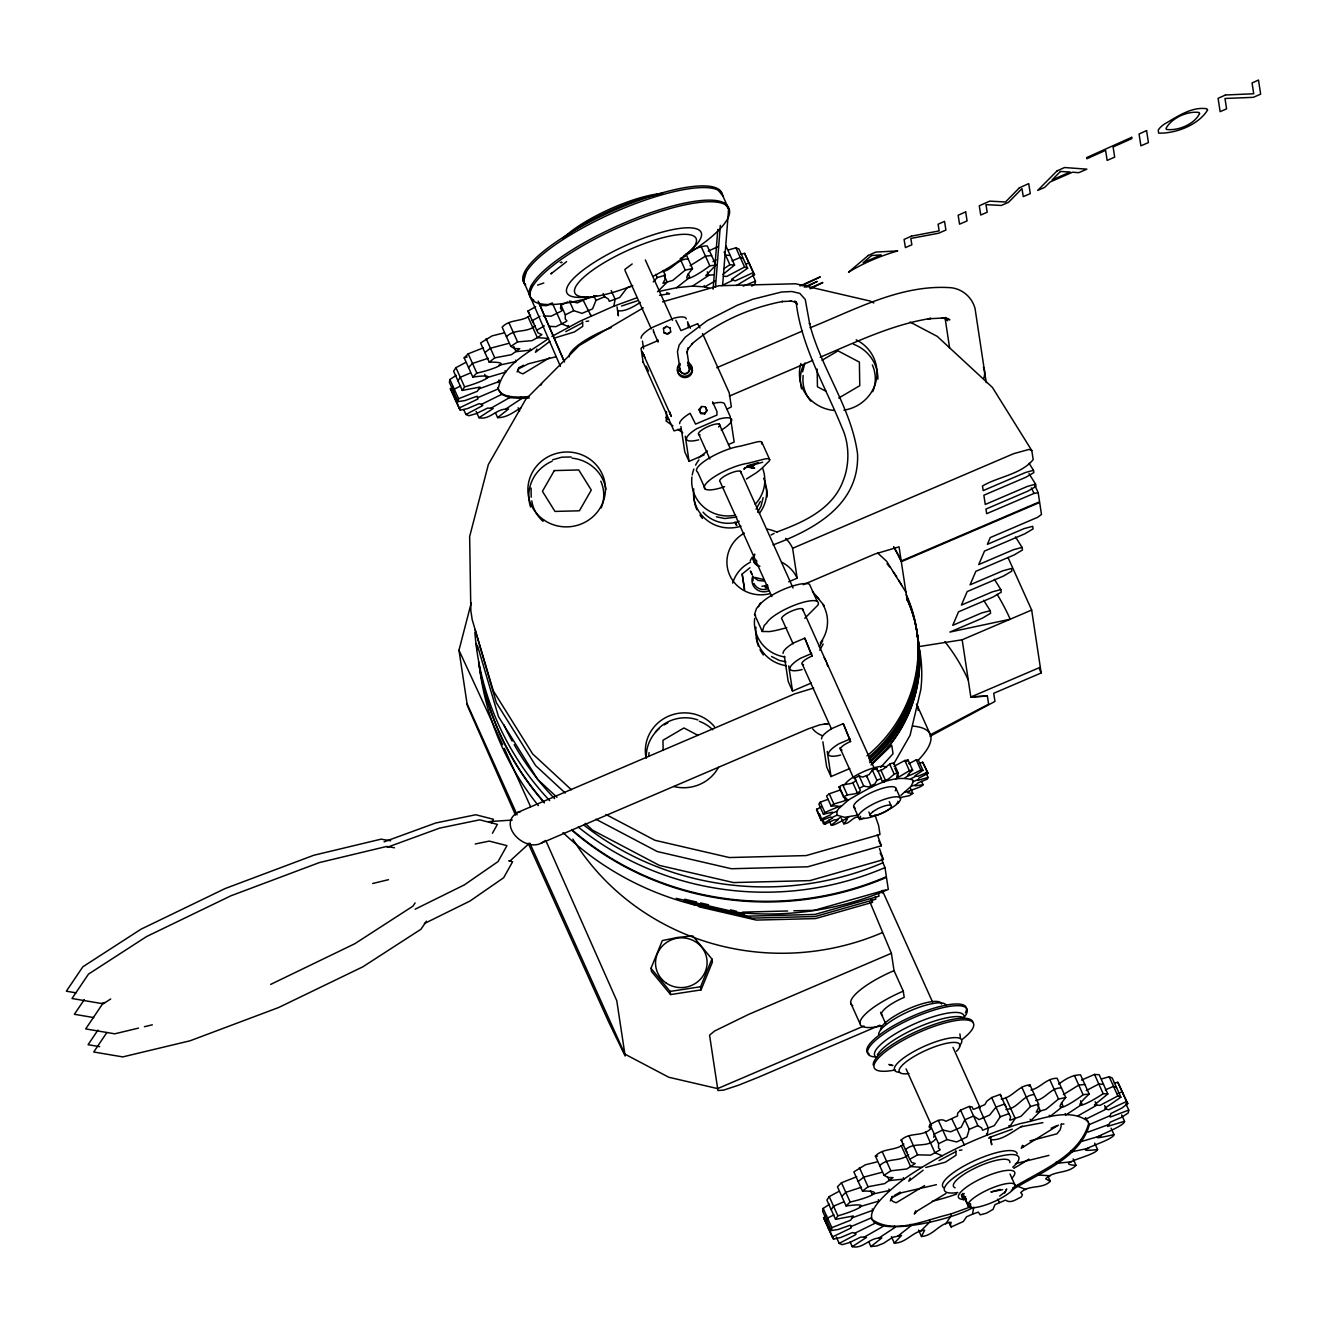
<?xml version="1.0" encoding="UTF-8"?>
<svg xmlns="http://www.w3.org/2000/svg" width="1327" height="1327" viewBox="0 0 1327 1327"><rect width="100%" height="100%" fill="white"/><g stroke="black" fill="none" stroke-linecap="round" stroke-linejoin="round"><path stroke-width="1.5" d="M453.287 386.655L450.367 388.844L459.026 408.069L477.82 399.062L477.405 396.391L476.343 396.458L464.914 400.572L458.047 401.617L449.389 382.392L449.919 379.505L456.256 375.325M477.372 397.835L498.206 388.911C502.684 364.228 530.137 351.987 548.582 338.402L537.369 337.655L531.994 340.657L517.58 341.902L510.779 346.38L502.137 327.155C509.983 318.712 522.307 322.229 530.601 315.096M663.168 270.409L665.341 275.203L665.026 279.4L662.953 283.265L672.739 280.412L685.246 270.127L692.495 268.585L686.009 254.17M826.555 1215.582L823.636 1217.771L832.294 1236.996L851.088 1227.973L850.69 1225.319L849.612 1225.385L838.183 1229.482L831.316 1230.527L822.657 1211.319L823.188 1208.433L829.524 1204.253M918.583 1230.079L921.469 1236.482C933.677 1235.835 939.118 1222.88 951.177 1222.366L950.232 1225.418L951.194 1226.977L963.302 1221.537L966.57 1216.776L972.492 1214.188L973.769 1207.288C936.829 1227.458 813.551 1248.16 904.002 1179.073C939.466 1154.44 979.193 1136.177 1020.413 1123.538C1041.595 1119.54 1069.048 1106.917 1088.306 1121.531M1023.299 1146.81L1023.316 1145.748M1001.205 1099.038C1012.717 1097.711 1018.041 1085.569 1029.951 1084.905L1038.61 1104.13L1038.311 1108.327L1036.221 1112.175L1046.008 1109.339L1058.515 1099.055L1065.763 1097.512L1057.121 1078.287C1046.522 1078.005 1040.451 1087.991 1030.979 1090.031M1114.232 1083.114L1117.848 1082.301L1127.784 1103.616L1121.945 1108.012L1110.749 1113.602L1110.185 1117.069L1128.763 1110.085L1125.877 1103.682M713.113 289.203L717.807 229.405M715.485 287.213L720.329 225.341M722.634 285.172L728.639 208.803L722.983 196.23L718.488 190.292M672.938 425.851L666.403 421.24L666.436 411.635M666.403 421.24L666.867 417.325M567.74 301.876L561.006 305.193L560.492 308.428L562.184 310.352L561.371 311.115L551.169 316.174L543.39 315.992M933.777 1137.355L934.274 1134.121L942.684 1129.957L950.596 1131.798L961.13 1127.27L964.895 1119.739L973.587 1116.024L979.027 1119.606L989.577 1115.111L995.996 1107.149L1004.556 1104.031L1005.916 1106.469M449.919 379.505L458.578 398.73L458.047 401.617M752.608 274.755L755.494 281.158L754.963 284.028L751.795 286.134M823.188 1208.433L831.847 1227.657L831.316 1230.527M1128.763 1110.085L1128.232 1112.955L1121.912 1117.135L1110.301 1122.161L1107.564 1126.424L1124.533 1121.282L1121.647 1114.862M453.718 391.996L454.249 389.126L460.635 385.991M551.883 336.461L579.866 321.25L613.837 306.172L615.114 299.272L611.166 290.513M826.986 1220.923L827.517 1218.053L833.903 1214.918M893.983 766.359L904.815 760.487L908.083 760.056L912.661 770.207C908.647 768.847 891.694 784.589 898.279 773.044L893.701 762.892C887.099 763.506 884.346 771.219 877.379 771.004L876.765 768.383L872.353 770.108L869.135 774.553L862.766 777.091L859.133 775.93L854.853 778.053L855.832 780.508C851.304 785.816 843.889 782.548 839.012 786.994L843.574 797.162C855.135 800.811 832.892 802.138 831.133 806.152L826.555 796.001L829.259 793.795L840.704 789.847L845.282 799.999L848.766 799.717C867.51 789.233 890.782 773.608 912.677 779.878L913.225 781.586L911.168 786.247L900.9 795.354M854.853 778.053L860.41 790.66C855.882 795.968 848.451 792.717 843.574 797.162M821.413 806.584L816.503 809.702L821.264 820.468L830.586 817.017L832.543 818.062L823.47 823.553L819.456 813.833M816.686 808.956L821.264 820.468M828.081 799.318L820.268 802.172L818.842 804.062L823.403 814.214L832.493 812.157L830.569 814.828L821.247 819.107M848.766 799.717L838.498 808.807L836.955 811.328L836.972 815.193L844.586 817.316L857.624 815.143M919.379 763.44L922.713 762.212L928.021 773.409L919.064 778.004L918.151 780.326L928.054 777.456L925.765 772.38M928.054 777.456L927.341 779.098L917.919 782.947L915.016 785.899L923.061 784.705L921.535 781.321M893.419 764.037L893.701 762.892M763.125 497.658L761.018 506.134L757.617 512.272M525.94 272.715L523.684 281.54L560.409 366.368M529.34 294.113L531.596 285.272M968.212 1206.409L970.667 1205.347L970.402 1203.572L967.947 1204.634L968.212 1203.572A25.877 6.668 -24.2 0 1 1004.157 1184.099A25.877 6.668 -24.2 0 1 1005.849 1195.312A25.877 6.668 -24.2 0 1 968.743 1207.106L964.845 1198.944M515.523 815.11L467.336 705.582L458.976 650.247L471.234 602.989M802.603 371.825L804.908 362.951M786.778 627.721L779.646 629.545A52.516 13.552 -24.2 0 1 769.345 631.602L762.262 631.47L754.565 614.401L756.473 608.463L759.061 605.842A28.464 7.348 -24.2 0 1 783.428 589.47A28.464 7.348 -24.2 0 1 809.487 584.245L817.183 601.347M762.262 631.47L764.17 625.531L766.757 622.927A28.464 7.348 -24.2 0 1 797.925 603.934A28.464 7.348 -24.2 0 1 817.78 605.245L804.759 618.299M465.412 362.586L455.941 367.662L453.618 371.195L462.277 390.42L480.042 387.036L477.305 391.299L458.578 398.73M498.123 382.657L498.985 379.97L499.599 381.363L479.03 388.844M517.978 370.581L519.006 367.397L517.066 371.991M838.681 1191.513L829.226 1196.589L826.903 1200.122L835.546 1219.347L853.311 1215.963L850.574 1220.226L831.847 1227.657M891.246 1199.508L892.275 1196.324L890.334 1200.902M1012.551 1188.03C1039.223 1171.16 1079.913 1156.398 1088.77 1123.173L1089.401 1124.55C1080.161 1158.355 1038.626 1173.25 1011.356 1190.352M650.993 968.328L662.322 940.578L677.45 937.459L692.794 935.917L711.919 959.006L712.383 962.158L701.054 989.909L670.583 994.57L651.474 971.48L650.993 968.328L670.118 991.418L670.583 994.57M701.054 989.909L700.573 986.757L711.919 959.006M593.783 295.622L595.956 300.433L592.572 308.843L582.039 313.371L573.745 310.651L565.335 314.814L565.219 318.911L566.911 320.852L566.098 321.615L555.897 326.674L549.511 326.359M1001.188 1095.969L1000.226 1094.427L991.667 1097.545L986.79 1101.211L984.85 1104.628L974.3 1109.107L973.106 1109.272L972.21 1106.967L969.257 1106.419L960.566 1110.135L969.224 1129.343L966.952 1136.94L956.717 1141.966L947.014 1139.578L938.604 1143.725L938.504 1147.838L940.196 1149.763L930.708 1155.12L917.571 1154.855L909.791 1159.267L911.749 1162.502L915.182 1163.53L906.872 1168.971L890.865 1170.812L884.064 1175.291L875.405 1156.082C883.251 1147.639 895.576 1151.156 903.869 1144.023M712.582 401.832L716.995 411.635L716.879 415.119L695.564 424.126L690.388 413.808M702.53 333.525L729.22 392.809L731.343 406.842L727.08 409.147M692.495 268.585C674.763 289.8 703.841 270.824 709.812 265.782L715.917 265.151L707.258 245.926C699.03 245.877 691.765 250.438 685.395 255.182M1065.763 1097.512C1048.031 1118.711 1077.109 1099.751 1083.097 1094.692L1089.185 1094.078L1080.526 1074.853C1072.299 1074.804 1065.05 1079.349 1058.664 1084.109M750.186 560.807L752.061 557.34M915.713 1210.738L914.32 1214.023L917.637 1210.705L946.002 1193.421M1022.503 1145.317L1021.226 1148.286L1058.515 1125.097M536.921 349.084L535.478 352.285L549.876 341.338M910.189 1178.011L908.763 1181.212L923.144 1170.248M541.051 385.095L541.665 383.835M960.566 1110.135L957.63 1113.22L957.497 1115.957L945.869 1121.315C940.71 1117.268 934.789 1122.493 929.945 1124.516L929.049 1126.855L930.741 1128.779C922.282 1137.239 909.824 1131.715 901.133 1140.059L909.791 1159.267M744.812 467.618L743.883 469.294L747.4 466.656L762.71 462.194M756.091 509.203L760.338 501.523M819.306 646.846L822.707 640.759M819.787 650.13L823.188 644.026M1004.788 1193.006L1006.695 1188.975L1004.987 1192.061L999.629 1196.075M491.454 822.823L493.445 819.273L475.73 814.745L435.687 823.005L384.067 841.849M492.433 833.256L497.393 824.382L479.677 819.837L439.635 828.114L387.252 847.273M894.398 762.693L910.073 735.34L920.805 689.692A143.532 138.307 -8.6 0 0 919.561 649.633M754.831 464.433L751.513 467.917L746.554 466.656L751.215 467.154M860.593 816.321L859.647 819.572L863.943 818.129M823.403 814.214C824.648 810.565 850.01 804.726 831.133 806.152M884.18 782.25L885.424 780.21C890.599 779.38 892.623 773.027 898.279 773.044M841.484 818.726L843.773 823.802C855.086 811.261 834.733 826.555 831.266 825.178L828.977 820.103M921.469 1236.482L924.654 1230.195C912.943 1231.025 906.407 1243.084 894.315 1243.1L891.429 1236.698M1029.055 1086.349L1029.951 1084.905M483.492 347.79L468.199 353.828L464.185 357.859L472.827 377.084C506.085 372.423 475.945 383.967 464.599 386.887L462.277 390.42M856.778 1176.717L841.467 1182.755L837.453 1186.786L846.112 1205.994C879.353 1201.35 849.214 1212.895 837.868 1215.814L835.546 1219.347M1124.533 1121.282C1124.898 1127.917 1070.358 1144.554 1113.983 1134.618L1111.097 1128.199M457.948 380.799L460.27 377.283L470.14 373.086M831.216 1209.726L833.555 1206.193L843.408 1202.013M945.703 1223.925L951.277 1215.466L950.663 1214.072C926.229 1219.447 894.912 1235.255 871.955 1219.48M1038.61 1104.13L1030.515 1106.502L1021.044 1116.272L1010.643 1120.021L1009.714 1120.005L1010.643 1116.952L1008.885 1113.652L1000.309 1116.753L994.305 1125.611L982.561 1130.256L981.665 1127.967L977.899 1125.628L969.257 1106.419M84.281 999.662L74.395 1014.292L93.736 1017.577M97.966 1030.051L88.08 1044.697L99.691 1046.655M106.906 1032.472L93.719 1051.996L122.748 1056.906L190.043 1040.799L278.67 1007.508L362.852 966.819L420.958 929.248L426.448 921.12M415.119 902.907L412.929 906.159L354.807 943.729L270.642 984.418M715.917 265.151L705.782 275.552L713.113 274.822M1089.185 1094.078C1065.133 1116.057 1094.543 1099.751 1103.152 1093.664L1107.829 1093.962L1099.171 1074.737L1094.51 1074.439L1081.522 1080.078M699.163 409.446L701.485 406.427L705.334 406.808L706.876 410.225L704.67 413.941L700.822 413.56L699.163 409.446L700.822 413.56M699.279 410.143L701.585 407.107M704.67 413.941L706.876 410.225M880.846 770.058L885.424 780.21L881.957 781.155L881.344 778.534L876.931 780.259L874.825 783.942L868.604 786.961L863.711 786.082L859.415 788.205M923.061 784.705C921.751 788.188 897.201 792.733 912.827 793.364L909.576 795.636L900.751 797.444M906.723 761.565L908.083 760.056M912.661 770.207C899.938 781.139 916.26 772.38 920.838 770.025L922.945 770.34L914.933 775.831L917.869 776.345L927.291 772.38M653.282 281.921L657.247 277.592L665.341 275.203M725.902 245.827L734.561 265.035L722.933 274.473M1107.829 1093.962L1094.427 1104.927L1100.033 1105.358L1117.848 1095.969L1120.884 1097.197L1104.827 1108.294L1108.443 1109.836L1126.507 1101.526L1127.784 1103.616M551.667 273.113L550.854 273.943L566.596 261.651M503.53 333.011L492.135 335.864L480.59 342.963L489.248 362.188C518.625 361.574 485.251 371.593 476.841 373.053L472.827 377.084M876.815 1161.938L865.42 1164.791L853.858 1171.89L862.517 1191.099C891.893 1190.501 858.536 1200.52 850.126 1201.98L846.112 1205.994M1113.983 1134.618C1113.287 1141.054 1062.844 1153.71 1097.562 1149.514L1094.675 1143.111M655.422 732.04C665.209 719.483 682.874 714.54 697.803 719.947M870.976 764.999L891.761 745.26L893.038 753.719L880.697 767.305M468.514 367.463L472.512 363.449L488.22 358.273M624.967 269.364L632.199 263.957M657.528 291.758L667.166 282.104L664.014 275.104M841.782 1196.39L845.797 1192.359L861.488 1187.201M920.44 1231.356L930.078 1221.703L929.447 1220.309M935.469 1139.279C927.059 1148.436 914.253 1141.502 905.462 1149.663L907.021 1152.002M543.805 282.983L537.667 285.106M509.684 861.273L528.528 844.055M895.758 778.999L898.561 776.511L894.746 768.051M831.266 825.178L838 819.837L834.169 819.854L824.93 824.233L823.47 823.553M728.589 249.924L735.921 247.817L738.957 249.045L747.615 268.27L731.559 279.367L735.175 280.909L753.238 272.599L754.516 274.689L736.518 285.471M894.315 1243.1L901.514 1235.454L892.756 1237.278L883.566 1243.266L876.981 1245.92L870.894 1246.551L868.737 1241.74M750.004 567.707L742.158 574.044L744.414 588.773M510.779 346.38L514.727 348.603L519.769 348.702L511.376 354.707L494.772 357.842L489.248 362.188M884.064 1175.291L887.995 1177.53L893.038 1177.63L884.645 1183.634L868.04 1186.753L862.517 1191.099M1097.562 1149.514C1095.953 1155.751 1051.299 1164.078 1076.031 1165.322L1073.145 1158.902M518.923 368.657L528.345 363.814L556.278 356.681M892.192 1197.584L901.614 1192.724L936.398 1184.679M484.919 352.567L490.443 348.221L508.258 343.494M659.502 291.293L676.538 287.727L689.808 277.293L688.232 273.793M858.187 1181.494L863.711 1177.149L881.543 1172.421M897.798 1236.167L911.068 1225.733L910.438 1224.34M698.583 457.881L707.49 450.981M845.415 819.555L848.898 816.951M588.956 297.53L577.311 302.888L569.416 301.047M670.118 327.62L670.682 332.015L667.581 334.288L664.014 332.845L663.45 328.449L666.569 326.177L670.235 328.3M665.756 327.537L663.45 328.449M664.014 332.845L667.481 333.608L670.682 332.015M988.831 1138.284L991.02 1136.708M690.123 265.682L705.5 256.161L711.587 255.53M1063.391 1094.609L1078.768 1085.088L1084.856 1084.458M723.597 268.95L729.883 264.736L734.561 265.035M1076.031 1165.322C1067.555 1174.213 1053.953 1170.032 1045.693 1178.84L1050.287 1181.345C1041.595 1189.689 1029.155 1184.148 1020.695 1192.608L1022.387 1194.532L1021.475 1196.888C1016.631 1198.911 1010.71 1204.136 1005.567 1200.089L995.018 1204.617L993.044 1209.361L986.525 1213.16L980.205 1214.852L978.314 1212.115L972.492 1214.188M688.166 258.981C677.467 258.549 672.325 270.26 662.438 271.604M506.45 336.759C514.362 328.35 527.167 333.409 535.328 325.596M476.094 411.32L478.981 417.723C489.082 420.277 496.149 409.33 505.487 409.197L521.81 398.448L529.373 397.934M676.538 287.727L692.528 286.085L708.85 275.336L707.274 271.836M879.735 1165.687C887.63 1157.277 900.452 1162.336 908.597 1154.507M850.093 1241.84L852.249 1246.65C862.351 1249.205 869.417 1238.257 878.756 1238.124L895.078 1227.375L894.464 1225.999M905.08 777.755L909.128 775.101M110.705 998.982L102.162 1004.506L85.691 1028.906L114.703 1033.816L138.456 1028.126M495.469 412.813L497.625 417.623L508.556 408.981L505.487 409.197M870.894 1246.551L881.825 1237.909L878.756 1238.124M813.65 688.066L794.724 693.822L517.53 812.489C497.161 824.614 524.099 851.951 541.217 843.176L808.325 728.838L819.97 724.791L828.313 723.679L823.951 724.227M541.217 843.176L544.8 840.936M549.577 357.743L522.888 373.866L519.753 372.605A93.039 24.002 -24.2 0 1 517.961 370.664M640.377 302.374C634.057 306.437 624.934 312.011 617.619 310.717L618.399 315.826L617.038 306.869M900.237 1192.11L894.232 1195.594M924.62 1185.592L896.156 1202.793L893.021 1201.532A93.039 24.002 -24.2 0 1 891.246 1199.591M1022.221 1126.076C1013.131 1131.052 1001.736 1141.004 990.887 1139.644L991.684 1144.753L990.506 1137.023M747.615 268.27L744.58 267.042L726.748 276.431L723.431 276.298M643.28 307.864L579.169 345.567L525.724 399.344L488.369 464.5L469.642 536.572L470.836 610.669L472.196 619.676L493.229 690.737L532.658 753.918L571.406 789.764M821.977 360.314L838.034 350.859L859.382 362.105L859.763 385.693L838.78 398.017M708.253 251.151L717.691 246.739M712.981 261.651L716.033 259.86M1086.249 1090.578L1098.822 1084.043L1103.5 1084.358M773.077 544.916C814.413 529.324 859.382 504.957 857.574 454.149C851.536 407.754 820.949 368.524 809.437 323.241L809.752 324.286L805.257 299.487L799.833 293.383L791.854 291.509L781.52 292.023L752.824 299.238L737.082 305.343L707.191 320.62L685.263 337.141L679.175 345.037L677.45 351.688L680.071 370.051M836.591 819.771L841.102 817.133M896.538 803.598L898.495 802.453L897.798 801.243M908.763 763.738L916.26 759.873L918.384 760.172L922.945 770.34M527.914 316.672L537.369 337.655L541.914 334.603L538.016 332.878L527.864 311.132L535.644 306.719M544.302 325.944L536.523 330.357M539.973 316.324L532.193 320.736L533.753 323.075M463.753 409.695L465.926 414.488L468.962 415.733L476.293 413.626L487.573 408.102L490.89 408.235L509.568 397.652L521.81 398.448L521.179 397.072C513.499 396.939 503.912 397.237 498.687 390.553M714.954 281.108L704.77 286.881L692.528 286.085M836.309 1237.013L839.195 1243.416L842.23 1244.66L849.562 1242.553L860.858 1237.029L864.159 1237.162L882.837 1226.563L882.206 1225.186M1078.038 1115.808L1096.716 1105.225L1095.14 1101.725M565.766 331.634L582.586 322.726M939.035 1160.561L955.855 1151.637M519.637 367.38L523.584 365.257M930.045 736.303L994.951 701.436L993.724 693.291L1041.181 672.971L1031.66 610.038L1007.989 557.456M478.981 417.723L493.18 408.517L490.89 408.235M771.053 535.013L774.089 533.404M852.249 1246.65L866.448 1237.444L864.159 1237.162M1056.972 1125.611L1051.133 1128.199M911.118 778.65L915.978 776.113M459.026 408.069L460.303 410.176L467.552 408.55L479.163 403.624L481.386 404.387L501.573 394.418L509.568 397.652L508.938 396.259M721.938 285.587L732.952 280.146M746.471 478.981L756.506 472.661A52.516 13.552 -24.2 0 0 763.722 466.507L767.437 462.775A12.043 3.102 -24.2 0 0 763.771 459.242L747.964 463.272A28.464 7.348 -24.2 0 0 707.142 482.414A28.464 7.348 -24.2 0 0 724.658 486.644M415.135 909.211L464.4 884.86L498.023 861.605L506.964 845.631L489.248 841.102L475.232 843.989M424.408 923.542L470.023 901.016L503.646 877.744L512.587 861.787L508.656 860.775M832.294 1236.996L833.572 1239.103L840.82 1237.461L852.432 1232.551L854.654 1233.314L874.858 1223.345L874.228 1221.951M831.913 817.565L836.972 815.193M755.494 281.158L743.203 286.101M989.295 1137.504L1012.319 1129.194M465.926 414.488L482.116 405.896L482.779 405.166L481.386 404.387M839.195 1243.416L855.384 1234.823L856.048 1234.093L854.654 1233.314M777.24 531.845C803.416 522.274 832.493 509.236 843.01 481.137C849.579 465.163 849.728 444.18 841.965 427.559C825.411 386.539 801.359 346.911 796.15 302.241L797.129 304.43L794.591 301.063L796.532 302.39L790.328 300.897L791.406 301.096L781.819 301.577L782.731 301.445C749.655 307.864 717.343 322.013 691.732 344.091L692.495 343.428L687.386 349.847L688.265 347.757L686.988 352.783L686.971 351.589L689.542 368.607A4.794 4.611 -8.6 0 1 684.881 373.949A4.794 4.611 -8.6 0 1 680.054 368.856M799.949 285.919L820.285 276.845L802.022 285.769M804.245 287.146L817.2 281.44L806.219 287.047M631.337 286.317L627.041 287.843L619.709 297.513L609.292 301.329L608.396 299.039L604.631 296.717L595.956 300.433M977.899 1125.628L969.224 1129.343M810.133 288.025L822.856 282.502L810.15 288.805M732.04 260.971L740.25 257.421L743.286 258.665M1105.308 1089.898L1113.519 1086.349L1116.554 1087.576M641.571 347.608L657.512 340.79L657.728 339.745L658.092 342.067L653.597 331.816M716.762 367.712L802.453 331.037M810.084 327.769C854.206 310.12 899.524 284.923 948.473 287.577C961.063 287.727 971.862 296.568 975.046 308.494L986.26 382.674M729.402 396.076L812.638 360.446M820.202 357.212C856.214 342.018 891.993 324.485 930.973 318.397L928.021 318.795L943.514 318.016M680.768 428.969L674.016 430.893L643.081 361.906M680.933 426.548L684.749 451.727L689.078 461.348L704.106 454.929M728.523 444.462L734.163 442.057L730.646 418.818M788.719 581.79L797.145 578.19L792.617 548.283L1013.579 453.701L1029.122 449.389L1031.809 450.583L1033.186 459.606C1020.961 474.568 998.518 476.526 982.478 485.997L983.174 490.608L1025.34 472.561L1033.484 470.305L1033.833 472.611L1026.036 477.173L983.871 495.22L985.264 504.459L1027.43 486.395L1035.574 484.139L1035.923 486.445L1028.126 491.023L985.961 509.07L986.658 513.682L1033.982 493.428L1038.195 492.715L1039.555 501.805L901.215 561.022A143.532 138.307 -8.6 0 0 893.718 546.741M803.25 584.693L874.891 554.023L899.076 546.84L901.215 561.022M907.187 600.434L901.315 561.703L1039.671 502.485L1041.479 514.494L1037.598 517.314L990.274 537.568L987.388 544.319L1024.096 528.61L1032.688 526.321L1033.069 528.909L1024.875 533.786L984.501 551.07L978.729 564.572L1013.48 549.71L1022.055 547.404L1022.453 549.992L1014.259 554.885L975.843 571.323L970.07 584.825L1002.847 570.792L1011.439 568.503L1011.837 571.091L1003.643 575.984L967.184 591.577L961.412 605.079L992.231 591.892L1000.823 589.586L1001.221 592.174L993.011 597.067L958.525 611.83L952.753 625.332L981.615 612.974L990.207 610.685L990.589 613.273L982.395 618.166L949.867 632.083L1010.229 619.211A246.159 237.218 -8.6 0 0 997.141 594.314M803.532 664.611A11.644 3.002 -24.2 0 1 812.074 656.036L804.792 638.154L793.513 642.981A24.583 6.336 -24.2 0 0 783.096 653.431M811.693 653.481L800.413 658.308A24.583 6.336 -24.2 0 0 802.122 669.554M784.373 656.268L788.188 681.448L792.518 691.068L811.311 683.04M918.267 646.697L962.175 639.78L1031.66 610.038M842.015 750.087A11.644 3.002 -24.2 0 1 850.574 741.511L843.275 723.63L832.012 728.457A24.583 6.336 -24.2 0 0 821.595 738.907M850.192 738.957L838.913 743.783A24.583 6.336 -24.2 0 0 840.621 755.046M1040.318 667.265L970.833 697.007L962.175 639.78M822.873 741.76L826.671 766.923L831.017 776.56L849.811 768.515M930.094 734.942L988.598 704.156L987.371 696.012L970.833 697.007L987.371 696.012M870.064 902.31L891.396 953.284L748.693 1014.375L714.606 1030.996L709.563 1035.176L717.94 1090.512L723.547 1090.13L738.293 1085.304L758.215 1077.325L879.983 1025.19M863.96 1025.97L717.642 1088.604L668.841 1077.275L624.851 1054.119L529.838 843.093M850.64 1226.745L871.474 1217.838M1110.235 1115.625L1089.401 1124.55L1085.403 1117.649L1086.033 1119.043L1106.22 1109.073L1104.645 1105.573M965.94 1198.48L963.236 1199.641L961.776 1196.407L961.511 1194.648L964.231 1193.487M963.236 1199.641L962.971 1197.866L965.674 1196.705M913.225 781.586L918.367 779.447M521.113 407.688C513.831 411.967 506.599 417.889 497.625 417.623M613.837 306.172L636.313 297.994M971.264 1206.625L950.663 1214.072M745.658 264.173L748.909 262.978L750.186 265.085M1117.301 1093.697L1122.178 1091.905L1123.455 1094.012M831.88 813.186L836.955 811.328M852.299 1217.755L872.867 1210.29L872.254 1208.897M1108.576 1124.616L1088.007 1132.097L1087.377 1130.704M621.517 306.039L637.259 300.831M1005.932 1109.521C1017.859 1108.708 1022.404 1095.356 1034.28 1094.526M956.618 1194.068L952.886 1195.362A93.039 24.002 -24.2 0 1 932.35 1201.217M464.185 357.859L467.187 356.913M736.8 517.049L724.774 518.525L716.364 516.8M739.156 521.279C726.715 526.056 711.819 522.075 703.028 512.156M911.168 786.247L916.045 784.738M859.564 1206.741L878.972 1201.035L878.341 1199.641M1101.31 1135.647L1081.903 1141.353L1081.289 1139.959M747.217 465.81L758.314 462.576M1101.874 1078.851L1109.19 1076.744L1112.225 1077.972L1120.884 1097.197M662.555 301.826L718.919 285.736L795.686 283.779L870.164 301.047L873.796 302.971M552.646 459.805L561.719 457.201L571.174 456.969M764.833 585.788L767.454 585.041M767.769 585.389L761.914 586.285M765.132 587.778L768.001 586.949M874.858 814.795L878.623 825.494L879.983 834.501L806.136 855.583L729.352 857.541L654.875 840.273L605.925 814.479M877.363 834.683L881.344 845.797L807.828 866.78L731.393 868.737L657.263 851.536L595.889 819.207M885.524 890.002L814.396 910.305L793.845 910.82M872.088 899.739L872.486 902.327L815.541 918.583L756.34 920.092L698.931 906.772M517.53 812.489L520.466 811.693M554.47 338.053L574.276 331.999L582.769 326.342L582.536 321.648M925.765 1167.495L945.322 1162.187L956.037 1155.253L955.822 1150.559M1029.968 1140.888L1057.005 1133.789L1059.958 1130.073A93.039 24.002 -24.2 0 0 1061.036 1124.168M1015.404 1163.679L1048.944 1155.386M836.491 807.115L841.019 805.987M857.424 816.968C852.1 817.631 849.462 823.951 843.773 823.802M372.671 883.483L388.496 879.701M104.982 1002.482L101.018 1003.428L72.006 998.501L88.478 974.118L146.584 936.547L230.765 895.858L319.392 862.567L386.688 846.46L394.434 847.771M144.394 1026.716L152.323 1024.809M1035.707 1100.531C1045.61 1099.171 1050.735 1087.46 1061.434 1087.908M1020.911 1126.822L1042.939 1122.642M670.118 991.418L700.573 986.757M740.947 254.187L744.58 253.374L754.516 274.689M498.836 365.24L516.22 361.541L515.606 360.164M1088.77 1148.22L1071.37 1151.902L1070.756 1150.526M659.552 295.291L669.654 293.731L666.685 292.736M905.18 792.153L909.244 791.423M586.119 321.433L588.69 321.034M697.604 323.738L681 330.605L675.858 320.288M959.404 1150.343L961.975 1149.962M561.072 262.497L562.051 262.364L560.226 262.497M1000.21 1189.407L990.871 1191.994L1002.665 1189.672M1071.486 1161.805L1056.873 1163.315L1056.242 1161.921M540.056 305.359L546.442 305.691L552.231 302.888L561.686 323.871L568.984 326.824L568.354 325.447M521.179 397.072L528.743 396.557M488.684 821.662L512.205 820.053M1061.534 1124.085L1063.922 1124.002M763.904 579.617L755.129 577.461M764.12 581.06L758.198 580.463L753.404 577.079M742.49 912.147L787.691 910.986M875.405 1156.082L877.495 1156.149M725.554 255.116L730.232 255.431M921.85 1167.329L910.637 1166.582L901.199 1145.599M1050.238 1175.788L1039.024 1175.058L1038.411 1173.665M700.706 412.879L704.571 413.261M390.719 840.787L381.048 839.162L313.753 855.268L225.109 888.559L140.944 929.232L82.821 966.819L66.35 991.203L76.021 992.845M785.999 661.858L779.214 660.398L771.584 656.517M684.649 899.242L696.609 902.028M700.59 902.941L708.552 904.798M730.48 909.874L736.452 911.267M676.256 898.362L744.414 914.17M683.82 901.166L748.395 916.144L814.96 914.436L879.005 896.173L878.607 893.569M691.367 903.969L752.376 918.118L815.259 916.509L875.737 899.242L875.356 896.654M942.004 317.85L949.883 319.757L946.433 318.049M893.005 1065.448L888.908 1064.47L892.242 1065.598M859.332 793.214L857.259 792.634L852.68 782.466M840.472 787.823L839.012 786.994M709.315 288.208L704.77 286.881L704.156 285.504M697.637 323.738L700.026 327.968M942.253 1155.751L934.954 1152.798L925.5 1131.798M1025.92 1189.589L1018.622 1186.637L1017.991 1185.243M910.057 322.063L937.26 336.394L992.397 387.401L1031.809 450.583M826.339 391.465L817.432 386.771L817.15 369.088M698.168 735.457L683.936 727.959L662.969 740.284L663.135 750.12M665.839 417.491L668.858 419.398M677.848 429.318L682.741 432.784M754.565 614.401L755.61 615.197M922.713 762.212L928.021 773.409M877.744 553.06L886.701 561.354L905.926 592.157M565.269 793.032L535.594 765.579L496.348 702.696L475.083 629.645M556.975 797.262L537.684 779.43L498.454 716.53L477.521 645.801M585.157 823.337L592.572 830.188L659.353 865.386L733.483 882.571L809.918 880.614L883.434 859.647L879.469 848.517M527.864 311.132L529.025 312.591M901.133 1140.059L902.294 1141.502M812.456 591.494L824.216 605.693M945.604 318.115L947.627 320.786L945.537 317.468M724.144 202.849L728.639 208.803M458.976 650.247L502.634 744.663M1029.122 463.305L1033.484 470.305M1029.039 473.656L1035.574 484.139M1015.503 536.888L1022.055 547.404M994.371 579.236L1000.823 589.586M983.689 600.252L990.207 610.685M752.309 574.707L750.336 571.058M450.367 388.844L451.644 390.951M823.636 1217.771L833.572 1239.103M964.331 1144.853L951.791 1118.827M997.572 1199.21L999.629 1202.577M454.697 398.465L455.974 400.555M827.965 1227.392L829.242 1229.482M643.197 354.044L645.104 357.726M870.761 898.943L872.486 902.327M878.889 840.92L881.344 845.797M880.166 853.145L882.621 858.022M643.429 354.525L643.794 355.271L642.003 351.34L671.329 416.479L669.604 411.619M1039.489 669.223L1041.181 672.971M744.58 253.374L753.238 272.599M1117.848 1082.301L1126.507 1101.526M735.921 247.817L744.58 267.042M1109.19 1076.744L1117.848 1095.969M724.111 251.914L729.883 264.736M1094.51 1074.439L1103.152 1093.664M917.471 706.047L930.293 734.544M701.17 246.557L709.812 265.782M1074.439 1075.484L1083.097 1094.692M1080.543 1100.763L1082.119 1104.263L1065.797 1115.012L1065.166 1113.618M916.26 759.873L920.838 770.025M1061.517 1102.72L1063.076 1106.22L1049.823 1116.654L1049.193 1115.261M680.917 260.507L685.246 270.127M1049.873 1079.83L1058.515 1099.055M761.997 442.538L769.71 459.64M904.815 760.487L909.393 770.655M910.538 788.288L912.827 793.364M889.637 764.037L894.216 774.188M690.422 328.2L687.535 321.764L688.414 327.587M730.364 416.894L724.741 404.403A24.583 6.336 -24.2 0 0 712.616 403.607M895.957 788.371L900.535 798.539A23.057 5.955 -24.2 0 1 869.965 817.399A23.057 5.955 -24.2 0 1 867.725 807.131A23.057 5.955 -24.2 0 1 900.535 798.539M1038.079 1105.773L1040.434 1111.031L1030.797 1120.685L1030.183 1119.291M655.803 274.39L657.247 277.592M1021.873 1087.294L1030.515 1106.502M876.765 768.383L881.344 778.534M645.337 259.943L672.507 320.288M719.217 424.01L730.265 448.526M740.499 471.284L793.065 588.01M802.47 608.877L874.792 769.478M889.256 801.591L890.948 805.373M872.353 770.108L876.931 780.259M706.976 410.922L705.334 406.808M1048.114 1176.535L1050.287 1181.345M812.074 656.036L804.792 638.154M850.574 741.511L843.275 723.63M1005.717 1097.462L1015.172 1118.462L1009.598 1126.922L1008.968 1125.545M859.133 775.93L863.711 786.082M1000.226 1094.427L1008.885 1113.652M624.951 270.376L651.275 328.831M698.831 434.443L709.879 458.96M771.833 596.553L720.113 481.701A11.644 3.002 -24.2 0 1 729.85 473.424A11.644 3.002 -24.2 0 1 740.748 472.876M793.131 643.86L782.067 619.294A11.644 3.002 -24.2 0 1 791.804 611.001A11.644 3.002 -24.2 0 1 802.702 610.47M802.503 664.645L831.432 728.888M839.925 747.781L853.543 778.004M868.853 812.024L870.562 815.806M991.667 1097.545L1000.309 1116.753M881.443 859.067L884.993 867.609L886.37 876.716A294.378 283.679 -8.6 0 1 571.721 829.541M853.709 806.7L859.647 819.572M842.711 784.721L847.289 794.873M705.4 489.232L697.687 472.147A28.464 7.348 -24.2 0 1 708.585 458.478A28.464 7.348 -24.2 0 1 740.267 446.187L756.075 442.14A12.043 3.102 -24.2 0 1 761.499 443.915M882.322 890.467L932.549 1002.001M952.985 1047.368L980.222 1107.863M1010.029 1174.03L1015.122 1185.376M646.249 366.235L648.422 371.062M978.928 1107.199L988.383 1128.182L987.106 1135.099L986.475 1133.706M829.259 793.795L833.837 803.946M603.188 293.499L604.631 296.717M820.268 802.172L824.83 812.34M891.396 953.284L894.033 970.634L903.272 991.153L904.201 997.357A25.877 6.668 -24.2 0 0 882.588 1015.769M822.64 819.157L824.93 824.233M590.432 314.532L591.062 315.926L583.25 300.383M570.146 302.639L573.745 310.651M938.355 1120.353L947.014 1139.578M962.904 1193.454L967.947 1204.634M880.581 1012.285L885.673 1023.598M906.042 1068.849L931.521 1125.412M561.006 305.193L565.335 314.814M929.945 1124.516L938.604 1143.725M961.511 1194.648L962.971 1197.866M850.723 1003.063L859.962 1023.565M949.021 1222.167L951.194 1226.977M908.912 1135.647L917.571 1154.855M530.103 348.769L530.734 350.146L516.12 351.655L513.748 346.413M903.388 1177.679L904.002 1179.073L889.389 1180.582L887.813 1177.082M508.938 322.677L517.58 341.902M882.206 1151.604L890.865 1170.812M888.874 1189.092L889.505 1190.468L872.104 1194.167L870.529 1190.667M505.073 370.731L505.703 372.107L486.296 377.813L484.72 374.314M518.16 407.771L519.603 410.972M486.113 338.617L494.772 357.842M859.382 1167.544L868.04 1186.753M500.959 393.024L501.573 394.418L497.592 387.517L498.206 388.911M468.199 353.828L476.841 373.053M841.467 1182.755L850.126 1201.98M455.941 367.662L464.599 386.887M829.226 1196.589L837.868 1215.814M452.374 392.56L460.303 410.176M504.326 748.428L530.535 806.634M545.762 840.439L616.773 1000.691L625.15 1056.027L608.546 1021.69L528.212 843.292M467.054 703.675L517.115 814.828M538.181 301.163L564.539 362.022M538.779 302.672L563.477 359.75M735.755 522.821L736.9 525.542M734.942 522.158L736.07 524.878M871.574 787.176L866.564 775.631L866.995 777.008M689.194 367.446L689.542 368.607M751.862 574.608L750.982 571.439M959.885 1033.882L960.433 1037.399M742.158 574.044L744.629 590.133M945.04 317.717L949.568 347.707M881.874 890.5L882.256 893.088M827.219 751.397L831.017 776.56M788.719 665.905L792.518 691.068M685.279 436.185L689.078 461.348M653.249 329.494L653.68 332.264M642.434 341.072L643.612 348.819M641.024 348.321L643.147 362.337M531.049 488.071L531.198 497.194M983.39 367.264A15.526 14.962 -8.6 0 1 983.572 378.726M757.899 565.103A7.498 7.232 -8.6 0 1 754.648 554.089M759.907 566.214A7.498 7.232 -8.6 0 1 754.748 554.769M756.904 561.255A4.794 4.611 -8.6 0 1 756.274 560.226M768.731 590.814A12.026 11.578 -8.6 0 1 752.807 576.067M768.101 588.657A10.848 10.45 -8.6 0 1 753.852 583.366M753.089 580.745A10.848 10.45 -8.6 0 1 753.039 578.008M687.734 363.631A7.498 7.232 -8.6 0 1 692.147 372.373A7.498 7.232 -8.6 0 1 683.455 377.482A7.498 7.232 -8.6 0 1 677.516 369.636M677.997 367.795A7.498 7.232 -8.6 0 1 680.303 364.759M687.618 365.307A4.794 4.611 -8.6 0 1 686.656 373.252A4.794 4.611 -8.6 0 1 680.005 368.558M687.519 362.288A7.498 7.232 -8.6 0 1 691.151 372.771A7.498 7.232 -8.6 0 1 679.789 374.496A7.498 7.232 -8.6 0 1 680.104 363.416M679.142 371.278A5.889 5.673 -8.6 0 1 679.49 368.342M689.576 366.799A5.889 5.673 -8.6 0 1 690.786 369.487M679.656 423.711A24.583 6.336 -24.2 0 1 690.073 413.261M721.225 430.18A24.583 6.336 -24.2 0 0 719.516 418.934L696.974 428.588A24.583 6.336 -24.2 0 0 698.682 439.834M700.075 434.891A11.644 3.002 -24.2 0 1 708.635 426.315A11.644 3.002 -24.2 0 1 718.587 426.962M641.157 338.219A24.583 6.336 -24.2 0 1 651.574 327.769L674.116 318.115A24.583 6.336 -24.2 0 1 686.241 318.928M822.027 735.506A22.493 21.663 -8.6 0 1 812.688 728.905M525.094 284.973A108.681 28.033 -24.2 0 1 612.477 213.066A108.681 28.033 -24.2 0 1 722.999 196.263M533.852 300.151A108.681 28.033 -24.2 0 1 616.839 226.22A108.681 28.033 -24.2 0 1 728.573 212.071M917.737 637.408A143.482 138.273 -8.6 0 1 869.732 762.76M916.708 631.519A143.482 138.273 -8.6 0 1 917.421 635.467M906.291 594.546A143.532 138.307 -8.6 0 1 866.929 755.892M887.066 563.743A143.532 138.307 -8.6 0 1 889.588 566.894M893.22 571.755A143.532 138.307 -8.6 0 1 896.637 576.814M898.794 580.264A143.532 138.307 -8.6 0 1 901.829 585.555M907.452 598.776A143.532 138.307 -8.6 0 1 868.87 756.971M917.073 633.924A143.482 138.273 -8.6 0 1 871.657 763.805M869.119 758.646A143.482 138.273 -8.6 0 0 906.922 598.792A143.532 138.307 -8.6 0 1 913.872 617.818M916.824 631.785A143.482 138.273 -8.6 0 1 869.467 761.051M917.206 634.124A143.532 138.307 -8.6 0 1 871.789 764.053M914.9 621.733A143.532 138.307 -8.6 0 1 869.235 758.895M569.217 356.863A40.706 10.5 -24.2 0 1 611.432 327.52M943.646 1187.682A40.706 10.5 -24.2 0 1 974.3 1160.777A40.706 10.5 -24.2 0 1 1017.146 1153.826M966.421 1199.276A30.786 7.945 -24.2 0 1 964.779 1188.395A30.786 7.945 -24.2 0 1 1002.2 1171.16A30.786 7.945 -24.2 0 1 1011.655 1178.459M955.141 1187.814A30.786 7.945 -24.2 0 1 977.435 1166.964A30.786 7.945 -24.2 0 1 1009.83 1162.618M957.845 1192.475A40.706 10.5 -24.2 0 1 951.973 1179.122A40.706 10.5 -24.2 0 1 1003.312 1155.485A40.706 10.5 -24.2 0 1 1012.766 1167.196M1028.873 1159.118A93.039 24.002 -24.2 0 1 1013.811 1168.307M916.41 704.139A133.579 34.469 -24.2 0 1 918.135 710.476M913.142 726.134A133.579 34.469 -24.2 0 1 918.284 760.139M869.119 1053.97A54.341 14.016 -24.2 0 1 914.519 1015.288A54.341 14.016 -24.2 0 1 965.392 1012.75M908.912 1073.56A33.225 8.576 -24.2 0 1 905.329 1062.479A33.225 8.576 -24.2 0 1 945.902 1043.453A33.225 8.576 -24.2 0 1 956.568 1051.216M899.623 1072.349A36.791 9.488 -24.2 0 1 925.168 1045.908A36.791 9.488 -24.2 0 1 959.305 1046.008M895.244 1069.944A54.341 14.016 -24.2 0 1 883.765 1053.091A54.341 14.016 -24.2 0 1 954.577 1020.778A54.341 14.016 -24.2 0 1 962.34 1039.323M873.282 1065.216A54.341 14.016 -24.2 0 1 920.938 1029.52A54.341 14.016 -24.2 0 1 972.94 1022.553M875.372 1056.972A54.341 14.016 -24.2 0 1 912.031 1018.39A54.341 14.016 -24.2 0 1 964.331 1017.096M878.723 1034.662A36.791 9.488 -24.2 0 1 910.986 1010.494A36.791 9.488 -24.2 0 1 946.184 1005.783M880.581 1030.117A33.225 8.576 -24.2 0 1 909.708 1008.304A33.225 8.576 -24.2 0 1 941.506 1004.041M876.517 1057.403A48.9 12.623 -24.2 0 1 911.549 1025.207A48.9 12.623 -24.2 0 1 964.182 1016.3M877.396 1054.899A48.9 12.623 -24.2 0 1 919.263 1026.766A48.9 12.623 -24.2 0 1 964.032 1017.809M762.577 468.132A36.592 35.265 -8.6 0 1 755.212 504.21M735.506 515.175A36.592 35.265 -8.6 0 1 691.931 476.99M692.23 475.016A36.592 35.265 -8.6 0 1 693.872 469.012M695.58 465.147A36.592 35.265 -8.6 0 1 698.898 459.938M844.801 784.838A23.057 5.955 -24.2 0 1 865.635 770.755A23.057 5.955 -24.2 0 1 886.552 767.487M855.268 808.126A23.057 5.955 -24.2 0 1 873.531 791.605A23.057 5.955 -24.2 0 1 895.227 790.792M562.83 238.495A66.45 17.135 -24.2 0 1 662.604 193.377M565.285 237.035A73.566 18.976 -24.2 0 1 662.322 193.891M525.674 284.708A108.681 28.033 -24.2 0 1 608.479 212.867A108.681 28.033 -24.2 0 1 722.253 194.588M588.359 296.767A73.566 18.976 -24.2 0 1 584.195 269.281A73.566 18.976 -24.2 0 1 679.623 228.426A73.566 18.976 -24.2 0 1 683.787 255.929M632.763 285.504A66.45 17.135 -24.2 0 1 580.513 280.379A66.45 17.135 -24.2 0 1 681.547 234.398A66.45 17.135 -24.2 0 1 653.747 275.95M596.569 295.739A108.681 28.033 -24.2 0 1 545.911 271.388A108.681 28.033 -24.2 0 1 701.784 202.168A108.681 28.033 -24.2 0 1 680.187 258.616M824.15 657.611A29.758 28.68 -8.6 0 1 825.892 660.879M826.588 662.571A29.758 28.68 -8.6 0 1 827.666 666.171M822.657 604.167A36.592 35.265 -8.6 0 1 820.318 642.849M784.937 656.981A36.592 35.265 -8.6 0 1 754.648 618.432M758.314 606.588A36.592 35.265 -8.6 0 1 760.437 603.022M815.972 596.088A36.592 35.265 -8.6 0 1 818.941 599.091M856.18 339.845A38.815 37.405 -8.6 0 1 876.467 379.041A38.815 37.405 -8.6 0 1 843.872 410.176M833.754 410.425A38.815 37.405 -8.6 0 1 800.861 363.515M801.558 388.844A38.815 37.405 -8.6 0 1 800.745 385.012M800.513 383.088A38.815 37.405 -8.6 0 1 803.067 365.738M853.394 344.191A38.815 37.405 -8.6 0 1 877.893 379.14M530.551 506.98A38.815 37.405 -8.6 0 1 552.165 461.199M572.037 458.163A38.815 37.405 -8.6 0 1 605.941 489.53M718.504 767.271A38.815 37.405 -8.6 0 1 673.685 786.463M645.768 756.174A38.815 37.405 -8.6 0 1 668.742 716.099A38.815 37.405 -8.6 0 1 714.523 726.732M646.282 758.231A38.815 37.405 -8.6 0 1 659.403 728.423M664.246 724.857A38.815 37.405 -8.6 0 1 667.796 722.9M699.312 721.291A38.815 37.405 -8.6 0 1 712.748 729.767M883.085 862.699A289.966 279.416 -8.6 0 1 583.731 824.963M554.586 798.589A289.966 279.416 -8.6 0 1 514.163 744.646M512.156 741.08A289.966 279.416 -8.6 0 1 503.829 724.758M1031.427 487.938A289.966 279.416 -8.6 0 1 1033.982 493.428M884.993 867.609A294.378 283.679 -8.6 0 1 578.19 827.003M549.693 800.645A294.378 283.679 -8.6 0 1 474.867 632.365M1034.712 485.267A294.378 283.679 -8.6 0 1 1038.195 492.715M544.252 802.254A294.378 283.679 -8.6 0 1 478.583 661.891M477.007 649.683A294.378 283.679 -8.6 0 1 476.41 643.529M786.247 665.723A36.592 35.265 -8.6 0 1 755.975 627.173M763.39 654.974A36.592 35.265 -8.6 0 1 760.023 649.732M758.38 646.116A36.592 35.265 -8.6 0 1 756.39 638.071M763.622 478.284A36.592 35.265 -8.6 0 1 759.409 513.383M741.063 526.189A36.592 35.265 -8.6 0 1 693.739 488.966M702.497 518.409A36.592 35.265 -8.6 0 1 699.91 515.075M696.924 509.75A36.592 35.265 -8.6 0 1 693.905 495.734M766.027 486.777A36.592 35.265 -8.6 0 1 766.973 497.078M732.703 583.1A34.286 33.042 -8.6 0 1 750.468 562.184M781.57 562.167A34.286 33.042 -8.6 0 1 797.145 578.19M769.693 593.7A34.286 33.042 -8.6 0 1 729.386 574.409A34.286 33.042 -8.6 0 1 744.364 533.106M766.89 529.075A34.286 33.042 -8.6 0 1 777.041 532.276M785.667 538.364A34.286 33.042 -8.6 0 1 792.617 548.283M648.837 756.257A36.227 34.917 -8.6 0 1 649.069 752.608M600.783 481.17A36.227 34.917 -8.6 0 1 601.214 507.909M543.058 521.362A36.227 34.917 -8.6 0 1 531.762 500.876M872.337 364.925A36.227 34.917 -8.6 0 1 872.768 391.664M810.747 401.152A36.227 34.917 -8.6 0 1 803.167 375.508M563.046 832.576A294.378 283.679 -8.6 0 0 888.294 889.405L886.469 877.396A294.378 283.679 -8.6 0 1 571.821 830.221M538.347 805.622A294.378 283.679 -8.6 0 1 479.644 668.509M544.352 802.935A294.378 283.679 -8.6 0 1 478.682 662.571M882.14 932.699A246.159 237.218 -8.6 0 1 572.866 839.112M893.834 547.421A143.532 138.307 -8.6 0 1 901.315 561.703M882.239 1025.688A49.364 12.739 -24.2 0 1 861.273 1019.07A49.364 12.739 -24.2 0 1 903.272 991.153M852.78 1005.766A49.364 12.739 -24.2 0 1 894.033 970.634M944.89 641.654A193.775 186.725 -8.6 0 1 968.279 680.071M1199.558 113.575C1194.416 124.307 1177.895 131.058 1166.45 129.432L1166.002 128.42C1171.509 118.003 1187.615 110.738 1199.094 112.496L1199.558 113.575M1207.537 110.075C1198.364 124.97 1175.805 133.679 1158.653 133.131L1158.222 130.378A22.26 5.723 -24.9 0 1 1164.044 124.29C1176.817 116.958 1191.696 106.293 1206.89 108.781L1207.537 110.075M554.304 470.587L542.428 491.305L554.968 511.426L579.401 510.795L591.295 490.061L578.738 469.957L554.304 470.587M1019.418 187.804L1005.501 201.986L989.677 201.14L979.276 205.801L980.736 215.024L987.188 212.237L985.978 204.623L1001.271 205.453L1008.537 202.318L1021.989 188.616L1023.266 196.645L1030.283 193.609L1028.707 183.624L1019.418 187.804M1060.439 171.465L1052.079 179.958L1070.159 172.029L1060.439 171.465M1057.088 170.884L1037.697 190.408L1044.681 187.389L1050.072 182.015L1072.515 172.211L1078.751 172.676L1086.879 169.159L1064.519 167.534L1057.088 170.884M872.884 811.643L870.33 814.214A11.644 3.002 -24.2 0 0 880.299 814.048A11.644 3.002 -24.2 0 0 891.362 805.771A11.644 3.002 -24.2 0 0 877.545 808.807L872.884 811.643M871.607 255.497L863.097 262.779L881.178 254.867L871.607 255.497M868.339 255.414L848.55 272.184C863.96 262.812 880.514 255.895 897.732 250.903L875.77 252.097L868.339 255.414M1225.451 94.997L1218.086 98.331L1220.127 111.65L1226.579 108.864L1224.987 98.48L1253.302 97.335L1260.65 94.167L1258.494 80.035L1252.074 82.954L1253.716 93.769L1225.451 94.997M1131.666 137.328L1086.647 157.598L1086.83 158.759L1105.59 150.349L1107.149 160.401L1114.68 157.15L1113.104 146.982L1131.865 138.572L1131.666 137.328M1146.578 130.61L1139.064 133.994L1140.905 145.837L1148.419 142.586L1146.578 130.61M911.45 236.14L904.085 239.441L905.412 247.585L911.848 244.798L910.836 238.445L938.571 233.237L945.919 230.069L944.525 221.36L938.089 224.23L939.151 230.898L911.45 236.14M965.658 211.889L958.144 215.256L959.57 224.163L967.084 220.912L965.658 211.889M752.658 467.651L751.281 467.535L754.648 468.232L752.658 467.651M670.235 414.041L669.803 412.697L670.235 414.041M543.539 519.736A38.815 37.405 -8.6 0 0 605.195 493.345A38.815 37.405 -8.6 0 0 551.269 455.244A38.815 37.405 -8.6 0 0 543.539 519.736M665.938 982.859A25.81 24.865 -8.6 0 0 706.926 965.31A25.81 24.865 -8.6 0 0 671.08 939.98A25.81 24.865 -8.6 0 0 665.938 982.859"/></g></svg>
